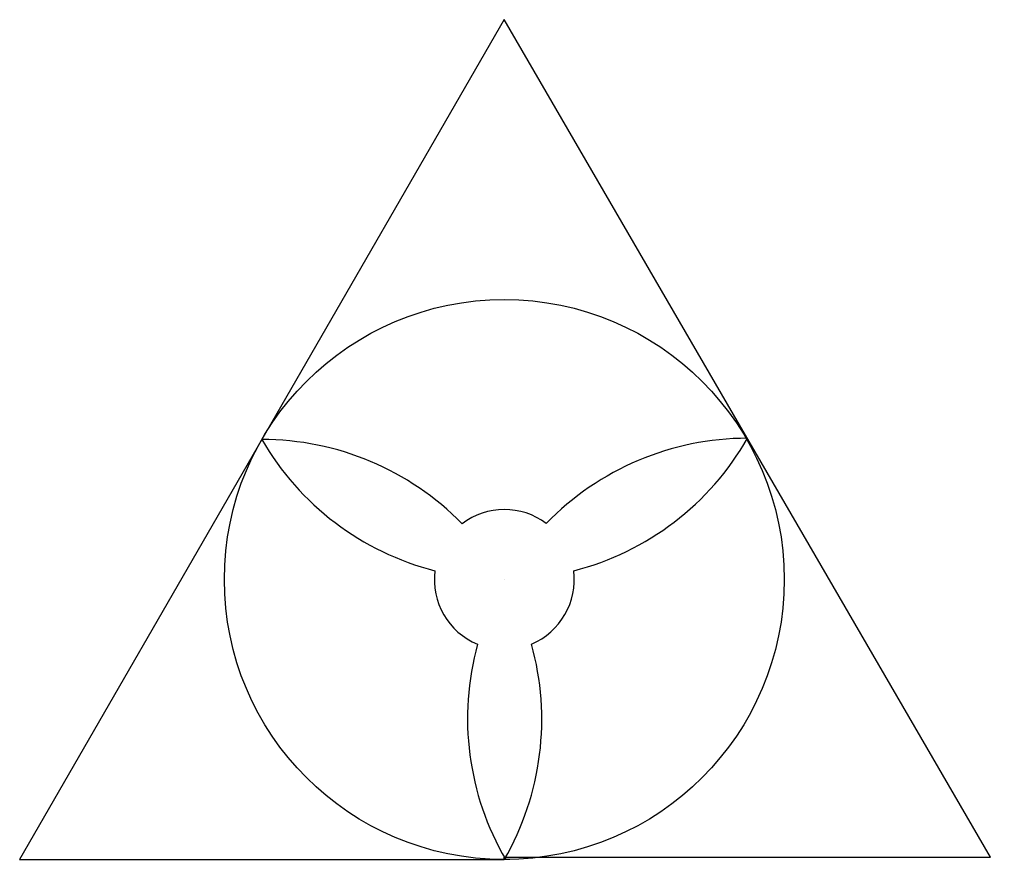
# Model space of a CAD drawing. Header units: inches. Extents: x 1539 to 4314, y 1590 to 3990.
import ezdxf

# ---------------------------------------------------------------- set-up
doc = ezdxf.new("R2010")
doc.units = ezdxf.units.IN
doc.header["$MEASUREMENT"] = 0

msp = doc.modelspace()

# ---------------------------------------------------------------- linework, layer by layer
for p, q in [((3615.1, 2793.8), (3617.1, 2790.4)), ((2924.2, 2390.4), (2924.2, 2390.4))]:
    msp.add_line(p, q)
msp.add_lwpolyline([(2940.2, 1590.5), (2924.2, 1590.4), (2924.2, 1597.3), (4313.9, 1597.3), (2924.2, 3990.4), (1538.6, 1590.4), (2924.2, 1590.4, 0.20181), (3001.8, 2206, 0.33635), (3122.7, 2415.4, 0.203115), (3619.1, 2793.9, 0.203115), (3044.3, 2550.3, 0.334956), (2803.4, 2549.7, 0.20181), (2231.4, 2790.4, 0.20181), (2725.8, 2415.4, 0.337746), (2847.6, 2205.6, 0.20181), (2928.3, 1590.4)], format="xyb")
msp.add_circle((2924.2, 2390.4), 800)
msp.add_circle((2924.2, 2390.4), 800)

doc.saveas('drawing.dxf')
